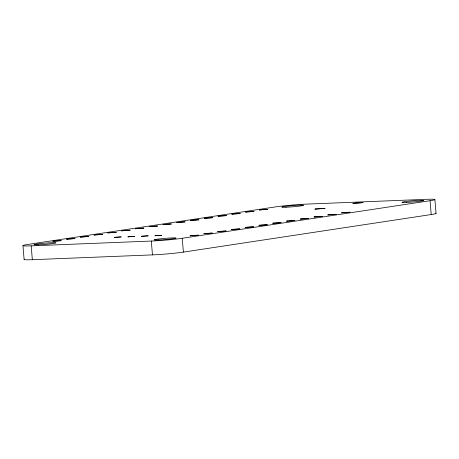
<?xml version="1.0" encoding="UTF-8"?>
<svg xmlns="http://www.w3.org/2000/svg" width="459" height="459" viewBox="0 0 459 459"><rect width="100%" height="100%" fill="white"/><g stroke="black" fill="none" stroke-linecap="round" stroke-linejoin="round"><path stroke-width="0.69" d="M430.054 200.703A22.078 1.193 -4.8 0 0 426.658 199.304L306.537 204.112A22.078 1.193 -4.8 0 0 275.607 206.889L27.787 244.458A22.078 1.193 -4.8 0 0 31.178 245.858L151.304 241.05A22.078 1.193 -4.8 0 0 182.229 238.273L430.054 200.703L431.213 214.542L183.393 252.111A22.078 1.193 -4.8 0 1 152.463 254.888L32.342 259.696A22.078 1.193 -4.8 0 1 24.625 259.146M434.885 199.573L436.05 213.412M182.229 238.273L183.393 252.111M151.304 241.05L152.463 254.888M31.178 245.858L32.342 259.696M22.95 245.588L24.115 259.427M435.723 213.206A22.078 1.193 -4.8 0 1 431.213 214.542M53.64 241.118L52.739 241.308L61.299 240.659L53.64 241.118M67.41 239.03L66.503 239.219L75.064 238.571L67.41 239.03M81.174 236.942L80.273 237.131L88.834 236.488L81.174 236.942M94.944 234.859L94.038 235.042L102.604 234.4L94.944 234.859M108.708 232.77L107.808 232.954L116.368 232.311L108.708 232.77M122.478 230.682L121.578 230.871L130.138 230.223L122.478 230.682M136.248 228.593L135.342 228.783L143.908 228.134L136.248 228.593M150.013 226.505L149.112 226.694L157.672 226.052L150.013 226.505M163.783 224.422L162.882 224.606L171.442 223.963L163.783 224.422M177.553 222.334L176.646 222.523L185.207 221.875L177.553 222.334M191.317 220.245L190.416 220.435L198.976 219.786L191.317 220.245M205.087 218.157L204.18 218.346L212.746 217.698L205.087 218.157M115.083 237.274L114.36 237.423L121.205 236.913L115.083 237.274M218.851 216.069L217.95 216.258L226.511 215.615L218.851 216.069M232.621 213.986L231.72 214.169L240.281 213.527L232.621 213.986M246.391 211.897L245.485 212.087L254.051 211.438L246.391 211.897M128.595 236.735L127.872 236.884L134.716 236.368L128.595 236.735M260.155 209.809L259.255 209.998L267.815 209.35L260.155 209.809M142.106 236.196L141.383 236.345L148.234 235.828L142.106 236.196M155.618 235.656L154.895 235.806L161.746 235.289L155.618 235.656M315.93 208.937L314.845 209.161L325.121 208.386L315.93 208.937M190.927 235.622L190.02 235.811L198.581 235.163L190.927 235.622M204.691 233.533L203.79 233.723L212.351 233.08L204.691 233.533M353.872 203.188L352.787 203.412L363.063 202.637L353.872 203.188M218.461 231.451L217.56 231.634L226.121 230.992L218.461 231.451M232.225 229.362L231.325 229.546L239.885 228.903L232.225 229.362M245.995 227.274L245.095 227.463L253.655 226.815L245.995 227.274M259.765 225.185L258.859 225.375L267.425 224.726L259.765 225.185M273.53 223.097L272.629 223.286L281.189 222.644L273.53 223.097M287.3 221.014L286.399 221.198L294.959 220.555L287.3 221.014M301.07 218.926L300.163 219.109L308.723 218.467L301.07 218.926M314.834 216.837L313.933 217.027L322.493 216.378L314.834 216.837M328.604 214.749L327.703 214.938L336.263 214.29L328.604 214.749M342.374 212.66L341.467 212.85L350.028 212.207L342.374 212.66M158.189 240.005A11.039 0.597 -4.8 0 0 175.94 238.141A11.039 0.597 -4.8 0 0 161.08 238.737A11.039 0.597 -4.8 0 0 158.189 240.005M38.063 244.813A11.039 0.597 -4.8 0 0 55.82 242.949A11.039 0.597 -4.8 0 0 40.954 243.545A11.039 0.597 -4.8 0 0 38.063 244.813M406.117 202.419A10.867 0.585 -4.8 0 0 423.594 200.583A10.867 0.585 -4.8 0 0 408.969 201.168A10.867 0.585 -4.8 0 0 406.117 202.419M285.991 207.227A10.867 0.585 -4.8 0 0 303.468 205.391A10.867 0.585 -4.8 0 0 288.843 205.976A10.867 0.585 -4.8 0 0 285.991 207.227"/></g></svg>
